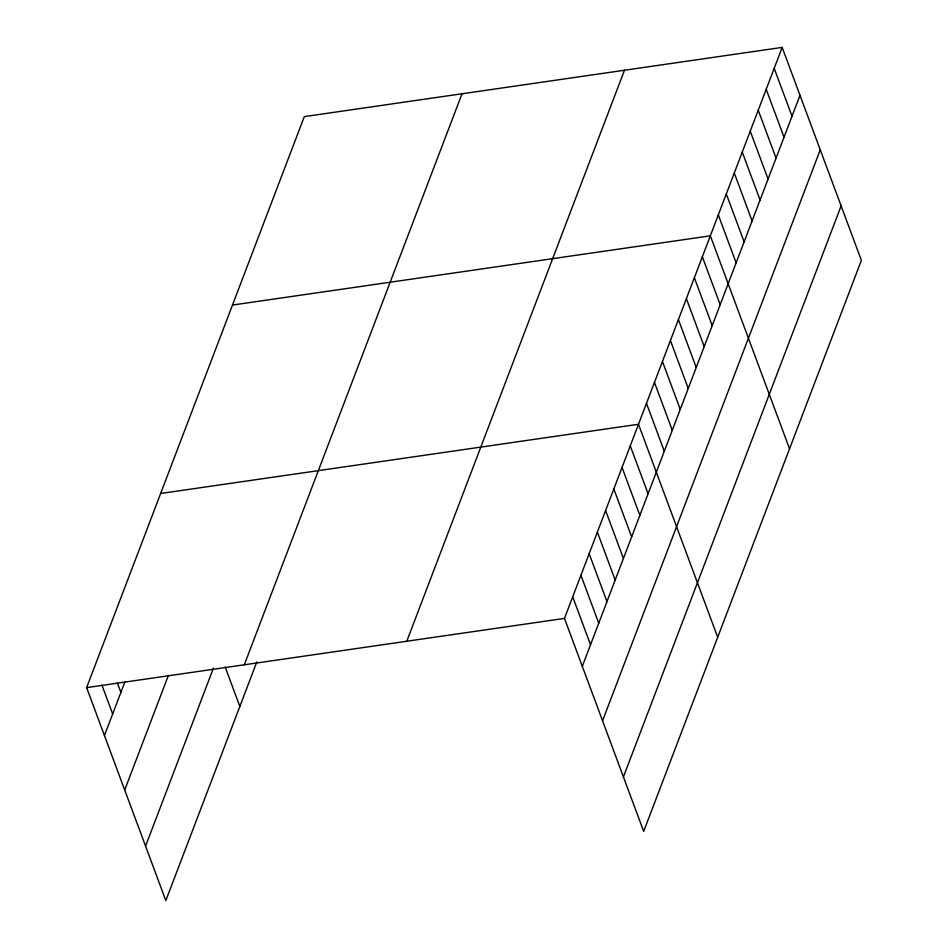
<?xml version="1.0" encoding="UTF-8"?>
<svg xmlns="http://www.w3.org/2000/svg" width="948" height="948" viewBox="0 0 948 948"><rect width="100%" height="100%" fill="white"/><g stroke="black" fill="none" stroke-linecap="round" stroke-linejoin="round"><path stroke-width="1.42" d="M256.801 661.965L165.829 900.6L86.623 687.632L304.32 116.616L782.171 47.4L861.376 260.368L643.68 831.384L564.475 618.404L782.171 47.4M104.446 735.553L125.006 681.624M124.698 790.016L168.388 675.426M145.565 846.137L213.418 668.174M244.311 664.785L462.02 93.781M406.775 641.251L624.483 70.247M582.297 666.337L799.994 95.321M602.549 720.8L820.257 149.796M623.417 776.91L841.125 205.906M232.485 305.055L710.336 235.827L789.542 448.807M160.639 493.481L638.49 424.266L717.695 637.234M86.623 687.632L564.475 618.404M774.196 68.339L792.018 116.26M766.209 89.278L784.032 137.199M758.234 110.205L776.057 158.138M750.247 131.144L768.07 179.077M742.26 152.083L760.083 200.004M734.285 173.022L752.108 220.943M726.298 193.961L744.121 241.882M718.311 214.9L736.134 262.821M702.35 256.766L720.172 304.699M694.363 277.705L712.197 325.626M686.388 298.644L704.21 346.565M678.401 319.583L696.223 367.504M670.426 340.522L688.248 388.443M662.439 361.449L680.261 409.382M654.452 382.388L672.274 430.321M646.477 403.327L664.299 451.248M630.266 445.833L648.088 493.766M622.042 467.411L639.864 515.333M613.818 488.978L631.641 536.9M605.594 510.545L623.417 558.479M597.37 532.124L615.193 580.046M589.146 553.691L606.969 601.613M580.923 575.27L598.745 623.192M572.699 596.837L590.521 644.759M225.162 666.965L239.844 706.461M117.327 682.821L120.894 692.407M101.969 685.226L112.67 713.986"/></g></svg>
